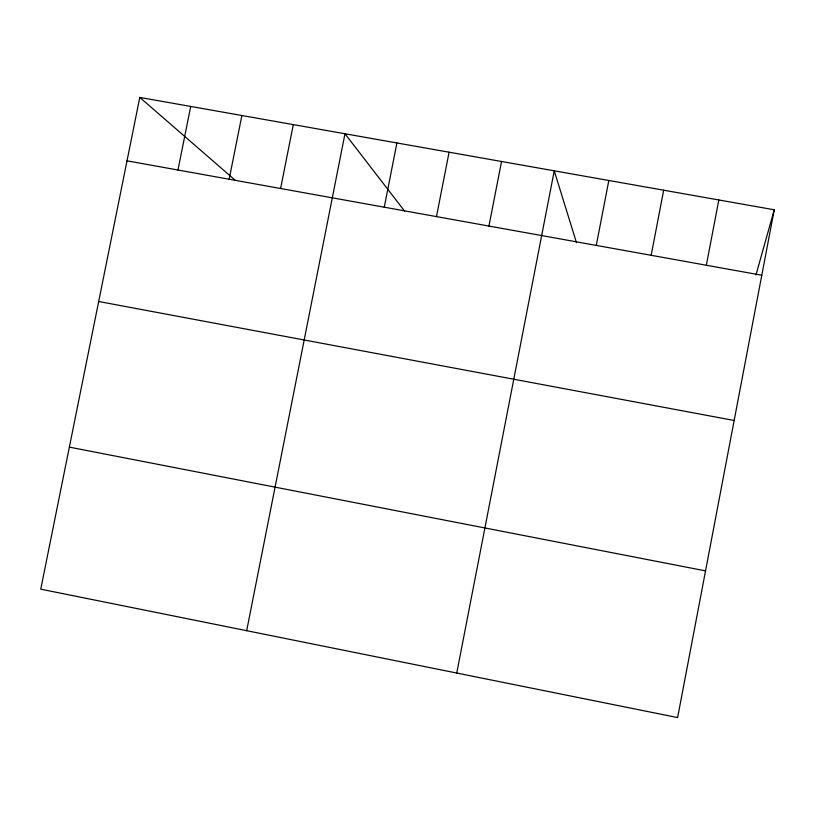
<?xml version="1.0" encoding="UTF-8"?>
<svg xmlns="http://www.w3.org/2000/svg" width="815" height="815" viewBox="0 0 815 815"><rect width="100%" height="100%" fill="white"/><g stroke="black" fill="none" stroke-linecap="round" stroke-linejoin="round"><path stroke-width="1.22" d="M774.25 209.781L677.622 717.577L40.75 589.174L139.783 97.423L774.25 209.781L755.994 274.879M706.34 265.242L718.82 199.97M596.285 245.407L608.825 180.482M651.165 255.299L663.685 190.201M488.939 226.061L501.541 161.492M456.746 673.037L554.241 170.824L576.49 242.697M384.262 207.193L396.905 142.961M436.473 216.607L449.096 152.201M280.605 188.51L293.298 124.614M246.68 630.688L344.979 133.762L404.647 211.146M177.965 170.009L190.71 106.439M229.158 179.239L241.882 115.506M127.018 160.83L761.791 275.236M98.686 301.499L734.152 420.489M69.356 447.129L705.535 570.877M139.783 97.423L235.219 180.258"/></g></svg>
